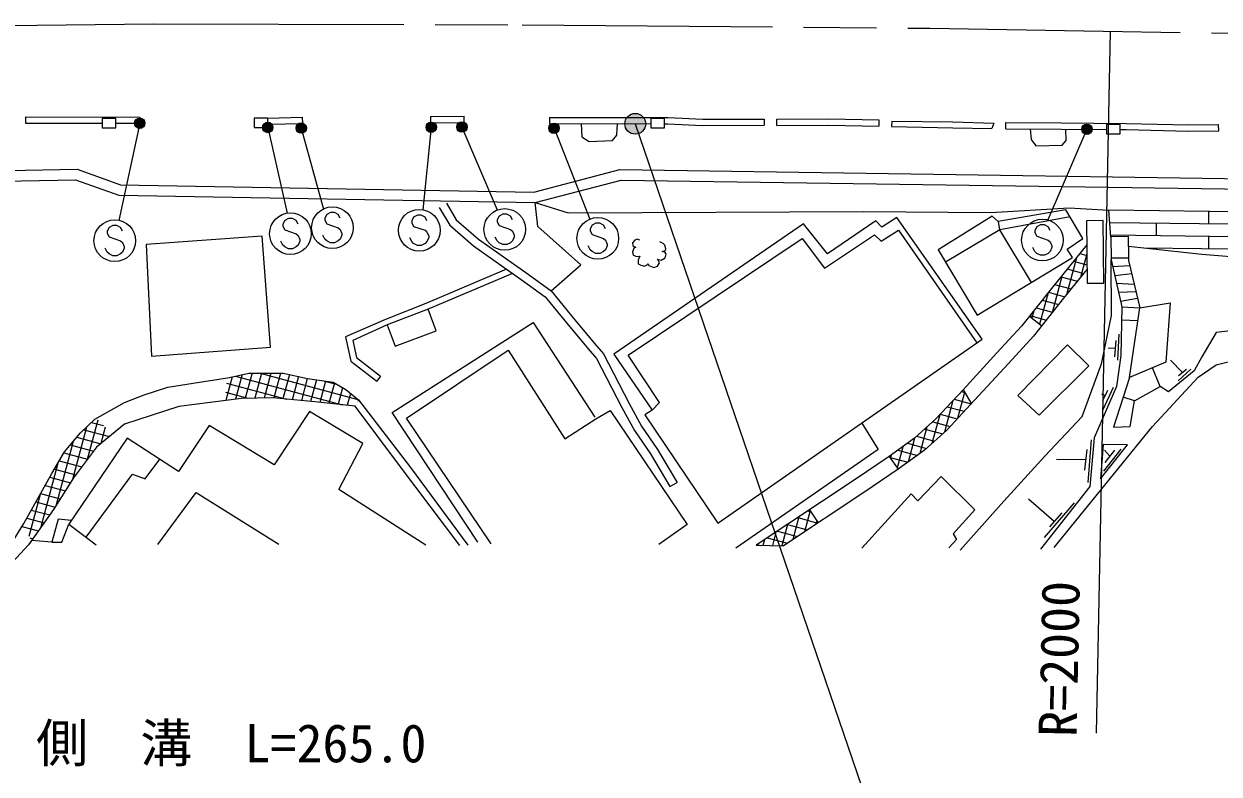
# Model space of a CAD drawing. Units: millimetres at full size, sheet at 1:1000; details may follow other scales. Extents: x 40000 to 680000, y 20000 to 380000.
# Drawn here: x 237856 to 295190, y 248795 to 284785 of the extents above; entities that cross this region are included whole.
import ezdxf
from ezdxf.enums import TextEntityAlignment as Align

# ---------------------------------------------------------------- set-up
doc = ezdxf.new("R2010")
doc.units = ezdxf.units.MM
doc.header["$LTSCALE"] = 1000
doc.linetypes.add('CHAIN', pattern=[18.5, 12, -1.5, 3.5, -1.5])
for name, color, linetype, lineweight in [('M-BGD', 7, 'Continuous', 25), ('M-BMK', 2, 'CHAIN', 13), ('M-STR-STRC', 7, 'Continuous', 25)]:
    doc.layers.add(name, color=color, linetype=linetype, lineweight=lineweight)
doc.styles.add('ＭＳ ゴシック', font='')
doc.styles.get('ＭＳ ゴシック').set_extended_font_data('MS Gothic')

msp = doc.modelspace()

# ---------------------------------------------------------------- hatches: boundary and pattern name
at = {"layer": 'M-BGD'}
for points in [[(267683, 279993, 1), (266683, 279994, 0.41421), (267183, 279494, 0.41421)], [(243662, 280018, 0.41421), (243412, 280268, 0.41421), (243162, 280018, 1)], [(249801, 279817, 0.41421), (249551, 280067, 0.41421), (249301, 279817, 1)], [(251409, 279790, 1), (250909, 279790, 1)], [(257647, 279825, 1), (257147, 279825, 0.41421), (257397, 279575, 0.41421)], [(259121, 279839, 1), (258621, 279839, 0.41421), (258871, 279589, 0.41421)], [(263536, 279777, 0.41421), (263286, 280027, 0.41421), (263036, 279777, 1)], [(289098, 279730, 1), (288598, 279730, 0.41421), (288848, 279480, 0.41421)]]:
    msp.add_hatch(color=256, dxfattribs=at).paths.add_polyline_path(points)

# ---------------------------------------------------------------- linework, layer by layer
for p, q in [((289960, 284433), (289288, 250760)), ((237931, 280322), (237931, 280022)), ((237931, 280322), (243412, 280318)), ((237931, 280022), (241617, 280019)), ((242267, 280019), (243412, 280018)), ((243412, 280018), (242410, 275358)), ((243412, 280318), (243412, 280018)), ((249551, 280267), (251206, 280312)), ((249551, 279967), (251214, 280012)), ((249551, 279817), (250484, 275712)), ((251206, 280312), (251214, 280012)), ((257397, 279825), (257001, 275860)), ((257354, 280343), (258969, 280351)), ((257354, 280343), (257355, 280043)), ((257355, 280043), (258971, 280051)), ((258871, 279839), (260563, 275858)), ((258971, 280051), (258969, 280351)), ((263071, 280300), (263071, 280000)), ((263071, 280000), (267929, 279993)), ((267183, 279994), (278268, 247564)), ((273360, 280209), (273360, 279933)), ((273978, 279917), (273977, 280217)), ((278865, 280186), (278861, 279886)), ((279490, 280121), (279483, 279859)), ((284387, 280026), (284294, 279770)), ((284963, 279753), (284965, 280053)), ((295170, 279651), (295168, 279951)), ((251159, 279790), (252222, 275902)), ((263286, 279777), (265010, 275425)), ((288848, 279730), (286968, 275387)), ((294694, 275188), (294694, 275788)), ((292193, 274619), (292194, 275219)), ((288810, 274143), (288841, 274135)), ((294693, 273988), (294693, 274588)), ((288343, 273567), (287865, 271788)), ((288508, 273771), (288846, 273680)), ((288845, 273751), (288542, 272622)), ((290010, 273566), (290851, 273565)), ((292193, 273958), (292193, 274019)), ((287904, 273027), (288697, 272814)), ((288206, 273399), (288851, 273226)), ((290084, 273153), (290908, 273195)), ((261294, 272818), (257249, 271095)), ((287665, 272733), (287180, 270928)), ((287603, 272655), (288396, 272442)), ((290185, 272712), (290998, 272814)), ((290270, 272343), (291121, 272297)), ((286986, 271891), (286580, 270381)), ((287002, 271911), (287792, 271698)), ((287301, 272283), (288094, 272070)), ((290369, 271913), (291204, 271948)), ((286706, 271537), (287495, 271325)), ((290466, 271490), (291279, 271632)), ((290530, 271212), (291391, 271160)), ((286095, 270765), (286683, 270300)), ((286115, 270790), (286903, 270578)), ((286300, 271025), (286207, 270677)), ((286410, 271164), (287199, 270952)), ((290517, 270585), (291299, 270556)), ((290238, 269589), (290178, 268821)), ((290384, 269902), (290315, 268649)), ((290208, 269205), (289870, 269230)), ((293438, 268055), (292858, 268655)), ((247848, 267855), (247544, 266722)), ((248329, 267958), (248013, 266784)), ((248014, 267890), (253127, 266516)), ((248800, 268027), (248477, 266825)), ((249254, 268029), (248932, 266831)), ((249184, 268029), (253882, 266767)), ((249708, 268031), (249387, 266837)), ((250161, 268034), (249840, 266839)), ((250596, 267967), (250282, 266798)), ((251024, 267872), (250724, 266756)), ((251451, 267778), (251166, 266715)), ((254970, 267888), (254787, 267651)), ((293837, 268228), (293228, 267659)), ((293625, 268202), (293250, 267909)), ((247574, 267556), (250454, 266782)), ((251887, 267711), (251608, 266673)), ((252322, 267645), (252049, 266629)), ((252269, 267653), (252846, 267498)), ((252750, 267553), (252490, 266583)), ((253143, 267330), (252930, 266537)), ((282908, 267237), (283307, 266564)), ((289841, 267193), (289600, 266696)), ((290116, 267336), (289612, 266273)), ((247525, 267116), (248602, 266826)), ((253523, 267059), (253371, 266491)), ((253895, 266756), (253875, 266681)), ((282425, 266716), (282015, 265193)), ((282486, 266782), (283305, 266562)), ((282984, 267110), (282645, 265851)), ((282822, 267145), (282990, 267100)), ((289721, 266945), (289566, 267022)), ((291127, 266708), (290582, 266882)), ((281813, 266057), (282632, 265837)), ((282149, 266419), (282968, 266199)), ((283295, 266585), (283283, 266538)), ((241399, 265771), (240892, 263885)), ((241102, 265670), (241677, 265516)), ((281787, 266029), (281418, 264654)), ((281457, 265699), (282295, 265474)), ((240857, 265441), (240181, 262923)), ((240389, 264956), (241542, 264646)), ((240726, 265318), (241956, 264988)), ((241762, 265438), (241552, 264654)), ((280580, 264910), (280271, 263760)), ((280682, 265001), (281545, 264770)), ((281178, 265448), (280834, 264168)), ((281070, 265350), (281933, 265119)), ((240220, 264754), (239385, 261649)), ((240079, 264586), (241194, 264287)), ((280018, 264503), (279747, 263495)), ((279787, 264336), (280720, 264085)), ((280243, 264666), (281158, 264421)), ((288838, 264362), (288732, 263373)), ((289057, 264835), (288893, 262788)), ((289668, 263329), (290500, 264388)), ((289956, 264041), (289691, 264337)), ((289725, 263745), (290187, 264337)), ((239549, 263823), (240627, 263533)), ((239777, 264214), (240911, 263910)), ((279371, 264034), (279800, 263419)), ((279404, 263986), (280264, 263755)), ((279455, 264095), (279420, 263963)), ((288785, 263868), (287394, 263884)), ((239488, 263718), (238650, 260600)), ((239321, 263431), (240344, 263156)), ((279794, 263428), (279808, 263424)), ((238875, 262645), (239844, 262384)), ((239096, 263038), (240086, 262772)), ((268847, 262587), (269191, 262792)), ((238629, 262207), (238090, 260200)), ((238654, 262251), (239602, 261996)), ((238212, 261464), (239098, 261226)), ((238433, 261857), (239360, 261608)), ((275545, 261477), (275959, 260854)), ((287281, 260919), (286043, 261988)), ((288233, 261813), (286798, 260146)), ((237991, 261070), (238826, 260846)), ((275037, 261140), (274743, 260047)), ((274975, 261099), (275938, 260840)), ((275570, 261439), (275295, 260413)), ((275461, 261421), (275608, 261382)), ((275893, 260953), (275846, 260779)), ((287643, 261334), (287052, 260657)), ((237763, 260678), (238554, 260466)), ((273934, 260407), (273760, 259759)), ((274004, 260454), (274966, 260195)), ((274485, 260773), (274211, 259752)), ((274490, 260776), (275452, 260518)), ((238144, 260123), (238283, 260086)), ((239189, 259928), (238226, 260006)), ((272978, 259772), (274297, 259751)), ((273033, 259808), (273183, 259768)), ((273382, 260040), (273309, 259766)), ((273519, 260131), (274481, 259873))]:
    msp.add_line(p, q, dxfattribs=at)
for points in [[(241617, 279794), (242267, 279794), (242267, 280244), (241617, 280244)], [(248901, 279818), (249551, 279817), (249551, 280267), (248901, 280268)], [(267929, 279794), (268579, 279794), (268579, 280244), (267929, 280244)], [(289791, 279508), (290441, 279508), (290441, 279958), (289791, 279958)], [(281713, 273948), (283583, 270819), (288160, 273582), (287905, 273986), (288651, 274496), (287843, 275859), (284587, 275308), (284310, 275563)], [(266155, 268937), (267996, 266261), (267642, 266034), (271147, 260834), (283823, 269656), (279739, 275494), (279006, 275040), (278729, 275343), (276406, 273755), (275246, 275194)], [(289660, 272352), (289629, 275352), (288829, 275344), (288860, 272344)], [(243723, 274207), (243983, 268852), (249683, 269270), (249291, 274599)], [(291391, 271160), (292844, 271402), (292637, 268551), (290885, 267826)], [(255673, 269324), (257637, 270066), (257249, 271095), (255284, 270353)], [(287914, 269385), (285540, 266961), (286563, 266007), (288940, 268381)], [(289506, 262956), (290794, 264584), (289627, 264615)]]:
    msp.add_lwpolyline(points, close=True, dxfattribs=at)
for points in [[(263071, 280300), (268760, 280291), (270421, 280211), (273360, 280209)], [(264581, 279998), (264622, 279363), (264978, 279141), (266086, 279192), (266293, 279450), (266334, 279995)], [(268579, 279992), (268753, 279991), (270413, 279911), (273360, 279933)], [(273977, 280217), (276457, 280224), (278865, 280186)], [(273978, 279917), (276455, 279924), (278861, 279886)], [(279483, 279859), (282412, 279792), (284294, 279770)], [(279490, 280121), (282419, 280092), (284387, 280026)], [(284965, 280053), (287638, 280040), (290730, 280014), (293710, 279943), (295168, 279951)], [(284963, 279753), (287636, 279740), (289791, 279722)], [(286123, 279748), (286181, 279236), (286397, 278933), (287656, 278971), (287851, 279184), (287844, 279738)], [(290441, 279717), (290725, 279714), (293707, 279643), (295170, 279651)], [(152952, 276103), (173182, 276342), (196076, 277119), (225508, 277528), (240407, 277813), (242496, 277059), (262317, 276714), (266447, 277795), (295456, 277371), (322041, 276856), (352326, 276281), (386995, 275644)], [(152949, 275603), (173192, 275842), (196088, 276619), (225516, 277028), (240324, 277312), (242404, 276561), (262377, 276212), (266508, 277294), (295448, 276871), (322031, 276356), (352317, 275781), (386986, 275144)], [(257777, 275984), (258281, 275134), (259419, 274139), (261708, 272526), (262869, 271690), (263817, 270524), (264927, 269193), (265329, 268736), (266534, 266380), (267142, 265280), (267911, 264159), (268847, 262587)], [(258121, 276188), (258592, 275393), (259666, 274454), (261940, 272852), (263146, 271984), (264126, 270778), (265231, 269453), (265663, 268963), (266887, 266568), (267483, 265491), (268248, 264374), (269191, 262792)], [(262377, 276212), (263972, 275716), (278109, 275790), (284248, 275745), (287998, 275962), (289907, 275847)], [(263146, 271984), (264572, 273232), (262505, 275058), (262377, 276212)], [(386929, 272048), (378788, 271991), (370597, 271890), (361547, 271897), (353850, 272023), (345617, 272203), (339127, 272329), (332972, 272709), (329231, 272939), (323278, 273011), (317137, 273015), (310166, 273100), (304024, 273252), (298728, 273377), (294356, 273716), (290851, 274108), (290843, 274582), (289998, 274574), (289907, 275847)], [(386968, 274165), (376981, 274339), (367248, 274536), (357057, 274780), (348086, 274881), (340018, 274966), (331014, 275099), (323373, 275279), (313752, 275429), (303720, 275673), (297141, 275757), (289907, 275847)], [(288040, 275526), (284671, 274903), (282071, 273349)], [(284587, 275308), (284662, 274902), (286180, 272386)], [(386957, 273565), (376970, 273739), (367235, 273936), (357046, 274180), (348079, 274281), (340010, 274366), (331003, 274499), (323361, 274679), (313740, 274829), (303709, 275074), (297134, 275157), (289950, 275247)], [(267996, 266261), (268350, 266620), (266837, 268892), (275195, 274488), (276254, 273074), (278653, 274662), (278981, 274359), (279807, 274892), (283573, 269482)], [(386945, 272965), (376958, 273140), (367222, 273336), (357036, 273580), (348072, 273681), (340003, 273766), (330991, 273900), (323349, 274079), (313728, 274229), (303697, 274474), (297126, 274557), (289993, 274646)], [(267397, 274416), (267269, 274461), (267157, 274416), (267051, 274283), (267071, 274153), (267153, 274094), (267213, 274082), (267108, 274022), (267043, 273832), (267075, 273696), (267256, 273626), (267404, 273645), (267327, 273448), (267324, 273282), (267447, 273206), (267629, 273168), (267755, 273224), (267787, 273285), (267840, 273202), (268072, 273099), (268245, 273167), (268344, 273327), (268302, 273438), (268232, 273491), (268425, 273443), (268617, 273555), (268670, 273754), (268599, 273831), (268471, 273863), (268628, 273907), (268650, 273995), (268609, 274166), (268527, 274256), (268355, 274334)], [(288841, 274181), (287143, 272089), (285714, 270285), (284530, 268999), (282908, 267237), (281605, 265833), (280586, 264915), (279371, 264034), (277737, 262934), (272978, 259772)], [(289998, 274574), (290011, 273474), (290530, 271212), (290484, 268875), (290274, 267384), (289201, 264930), (288990, 262590), (286622, 259586)], [(290851, 274108), (290851, 273433), (291391, 271160)], [(386934, 272365), (376947, 272540), (367208, 272736), (357025, 272980), (348066, 273082), (339995, 273166), (330980, 273300), (323338, 273479), (313716, 273629), (303686, 273874), (297119, 273957), (291582, 274026)], [(261005, 273021), (257131, 271371), (255209, 270603), (253289, 269776), (253547, 268610), (254787, 267651)], [(288853, 273006), (287728, 271620), (286285, 269797), (285082, 268491), (283459, 266728), (282132, 265298), (281058, 264331), (279800, 263419), (278153, 262310), (274297, 259751)], [(282766, 259546), (284871, 261881), (286830, 264042), (288622, 265957), (289545, 268477), (290029, 270789), (290011, 273474)], [(323219, 268487), (319415, 268507), (317427, 268964), (314735, 269629), (310856, 270400), (307335, 270920), (304659, 271192), (301075, 270739), (296554, 270161), (295042, 269976), (294370, 268816), (293996, 268144), (292766, 267140), (292357, 267396)], [(255284, 270353), (253634, 269604), (253816, 268780), (254970, 267888)], [(259639, 259928), (255525, 266136), (262293, 270466), (265241, 265920)], [(287277, 259672), (291992, 265472), (294185, 267830), (295048, 268427), (296209, 268724), (301720, 269337), (304781, 269601), (308292, 269452), (313061, 268696), (314733, 268423), (314482, 268068), (310992, 268697), (308128, 269180), (305114, 269329), (304125, 269163), (303505, 268979), (303448, 269486)], [(260274, 259840), (256204, 265874), (261090, 269135), (263803, 264877), (265291, 265842), (265972, 266233), (269677, 260773), (268318, 259808)], [(236776, 259082), (237849, 260817), (239196, 263217), (239798, 264251), (240567, 265169), (241264, 265822), (242676, 266626), (243628, 266991), (244761, 267361), (245970, 267548), (247722, 267828), (248648, 268027), (250294, 268034), (251457, 267777), (252684, 267590), (253299, 267241), (253910, 266744), (256402, 263508), (259146, 259783)], [(290885, 267826), (290119, 265441), (290921, 265478), (291127, 266708), (292357, 267396), (291990, 268283)], [(258774, 259766), (255973, 263468), (253747, 266452), (251817, 266653), (249799, 266843), (248302, 266822), (245286, 266425), (242679, 265584), (241337, 264478), (240237, 263014), (239282, 261484), (238079, 259801), (237122, 258752)], [(257130, 259781), (252965, 262444), (254120, 264655), (251557, 266195), (249856, 263632), (246748, 265525), (245272, 263315), (242805, 264919), (240013, 260787), (241327, 259792)], [(278047, 265636), (278840, 264360), (272009, 259636)], [(240835, 260165), (243072, 263181), (243681, 262956), (244375, 263898)], [(278060, 259641), (280416, 262237), (280732, 261907), (281853, 263068), (283474, 261474), (282439, 260327), (282597, 260054), (282223, 259652)], [(244288, 259803), (246119, 262305), (250079, 259825)], [(240133, 260964), (239507, 261029), (239189, 259928), (239677, 259920), (240013, 260787)]]:
    msp.add_lwpolyline(points, dxfattribs=at)
for centre, radius in [((267183, 279994), 500), ((243412, 280018), 250), ((249551, 279817), 250), ((251159, 279790), 250), ((257397, 279825), 250), ((258871, 279839), 250), ((263286, 279777), 250), ((288848, 279730), 250)]:
    msp.add_circle(centre, radius, dxfattribs=at)
at = {"layer": 'M-BMK'}
msp.add_lwpolyline([(164808, 283635), (185166, 283809), (218416, 284429), (237088, 284706), (244077, 284785), (261761, 284745), (281320, 284575), (304188, 284198), (327120, 283766), (350767, 283289), (372308, 282881), (387123, 282609)], dxfattribs=at)
at = {"layer": 'M-STR-STRC'}
for p, q in [((250369, 275357), (250278, 275175)), ((250551, 275448), (250369, 275357)), ((250733, 275448), (250551, 275448)), ((250914, 275357), (250733, 275448)), ((251005, 275175), (250914, 275357)), ((252384, 275644), (252293, 275463)), ((252293, 275463), (252293, 275372)), ((252293, 275372), (252384, 275190)), ((252566, 275735), (252384, 275644)), ((252748, 275735), (252566, 275735)), ((252929, 275644), (252748, 275735)), ((253020, 275463), (252929, 275644)), ((256552, 275521), (256461, 275339)), ((256461, 275339), (256461, 275249)), ((256461, 275249), (256552, 275067)), ((256733, 275612), (256552, 275521)), ((256915, 275612), (256733, 275612)), ((257097, 275521), (256915, 275612)), ((257188, 275339), (257097, 275521)), ((260651, 275561), (260560, 275379)), ((260560, 275379), (260560, 275289)), ((260560, 275289), (260651, 275107)), ((260833, 275652), (260651, 275561)), ((261015, 275652), (260833, 275652)), ((261197, 275561), (261015, 275652)), ((261288, 275379), (261197, 275561)), ((265295, 275224), (265114, 275133)), ((265477, 275224), (265295, 275224)), ((265659, 275133), (265477, 275224)), ((241944, 275020), (241853, 274838)), ((241853, 274838), (241853, 274747)), ((241853, 274747), (241944, 274565)), ((242125, 275110), (241944, 275020)), ((242307, 275110), (242125, 275110)), ((242489, 275020), (242307, 275110)), ((242580, 274838), (242489, 275020)), ((250278, 275175), (250278, 275084)), ((250278, 275084), (250369, 274903)), ((250369, 274903), (250914, 274721)), ((250914, 274721), (251005, 274630)), ((252293, 274463), (252202, 274644)), ((252384, 275190), (252929, 275008)), ((252929, 275008), (253020, 274917)), ((253020, 274917), (253111, 274735)), ((253111, 274644), (253020, 274463)), ((253111, 274735), (253111, 274644)), ((256552, 275067), (257097, 274885)), ((257097, 274885), (257188, 274794)), ((257188, 274794), (257279, 274612)), ((260651, 275107), (261197, 274925)), ((261197, 274925), (261288, 274834)), ((261288, 274834), (261379, 274652)), ((261379, 274652), (261379, 274561)), ((265114, 275133), (265023, 274951)), ((265023, 274951), (265023, 274860)), ((265023, 274860), (265114, 274678)), ((265114, 274678), (265659, 274496)), ((265750, 274951), (265659, 275133)), ((286444, 275051), (286353, 274869)), ((286353, 274869), (286353, 274778)), ((286353, 274778), (286444, 274596)), ((286625, 275142), (286444, 275051)), ((286807, 275142), (286625, 275142)), ((286989, 275051), (286807, 275142)), ((287080, 274869), (286989, 275051)), ((241944, 274565), (242489, 274383)), ((242489, 274383), (242580, 274292)), ((242580, 274292), (242671, 274110)), ((242671, 274110), (242671, 274020)), ((250278, 274175), (250187, 274357)), ((250369, 274084), (250278, 274175)), ((250551, 273993), (250369, 274084)), ((250914, 274084), (250733, 273993)), ((251005, 274175), (250914, 274084)), ((251005, 274630), (251096, 274448)), ((251096, 274357), (251005, 274175)), ((251096, 274448), (251096, 274357)), ((252384, 274372), (252293, 274463)), ((252566, 274281), (252384, 274372)), ((252748, 274281), (252566, 274281)), ((252929, 274372), (252748, 274281)), ((253020, 274463), (252929, 274372)), ((256461, 274339), (256370, 274521)), ((256552, 274249), (256461, 274339)), ((256733, 274158), (256552, 274249)), ((256915, 274158), (256733, 274158)), ((257097, 274249), (256915, 274158)), ((257188, 274339), (257097, 274249)), ((257279, 274521), (257188, 274339)), ((257279, 274612), (257279, 274521)), ((260560, 274379), (260470, 274561)), ((260651, 274289), (260560, 274379)), ((260833, 274198), (260651, 274289)), ((261015, 274198), (260833, 274198)), ((261197, 274289), (261015, 274198)), ((261288, 274379), (261197, 274289)), ((261379, 274561), (261288, 274379)), ((265023, 273951), (264932, 274133)), ((265659, 274496), (265750, 274405)), ((265750, 274405), (265841, 274224)), ((265841, 274133), (265750, 273951)), ((265841, 274224), (265841, 274133)), ((286444, 274596), (286989, 274414)), ((286989, 274414), (287080, 274323)), ((287080, 274323), (287171, 274142)), ((287171, 274142), (287171, 274051)), ((241853, 273838), (241762, 274020)), ((241944, 273747), (241853, 273838)), ((242125, 273656), (241944, 273747)), ((242307, 273656), (242125, 273656)), ((242489, 273747), (242307, 273656)), ((242580, 273838), (242489, 273747)), ((242671, 274020), (242580, 273838)), ((250733, 273993), (250551, 273993)), ((265114, 273860), (265023, 273951)), ((265295, 273769), (265114, 273860)), ((265477, 273769), (265295, 273769)), ((265659, 273860), (265477, 273769)), ((265750, 273951), (265659, 273860)), ((286353, 273869), (286262, 274051)), ((286444, 273778), (286353, 273869)), ((286625, 273687), (286444, 273778)), ((286807, 273687), (286625, 273687)), ((286989, 273778), (286807, 273687)), ((287080, 273869), (286989, 273778)), ((287171, 274051), (287080, 273869))]:
    msp.add_line(p, q, dxfattribs=at)
for centre in [(252657, 275008), (256824, 274885), (260924, 274925), (242216, 274383), (250642, 274721), (265386, 274496), (286716, 274414)]:
    msp.add_circle(centre, 1000, dxfattribs=at)

# ---------------------------------------------------------------- texts
at = {"layer": 'M-BGD', "style": 'ＭＳ ゴシック'}
for s, rotation, p in [('R=2000', 88.855, (288906, 250552)), ('側\u3000溝\u3000L=265.0', 359.96, (238435, 248822))]:
    msp.add_text(s, height=1833, rotation=rotation, dxfattribs=at).set_placement(p, align=Align.BOTTOM_LEFT)

doc.saveas('drawing.dxf')
